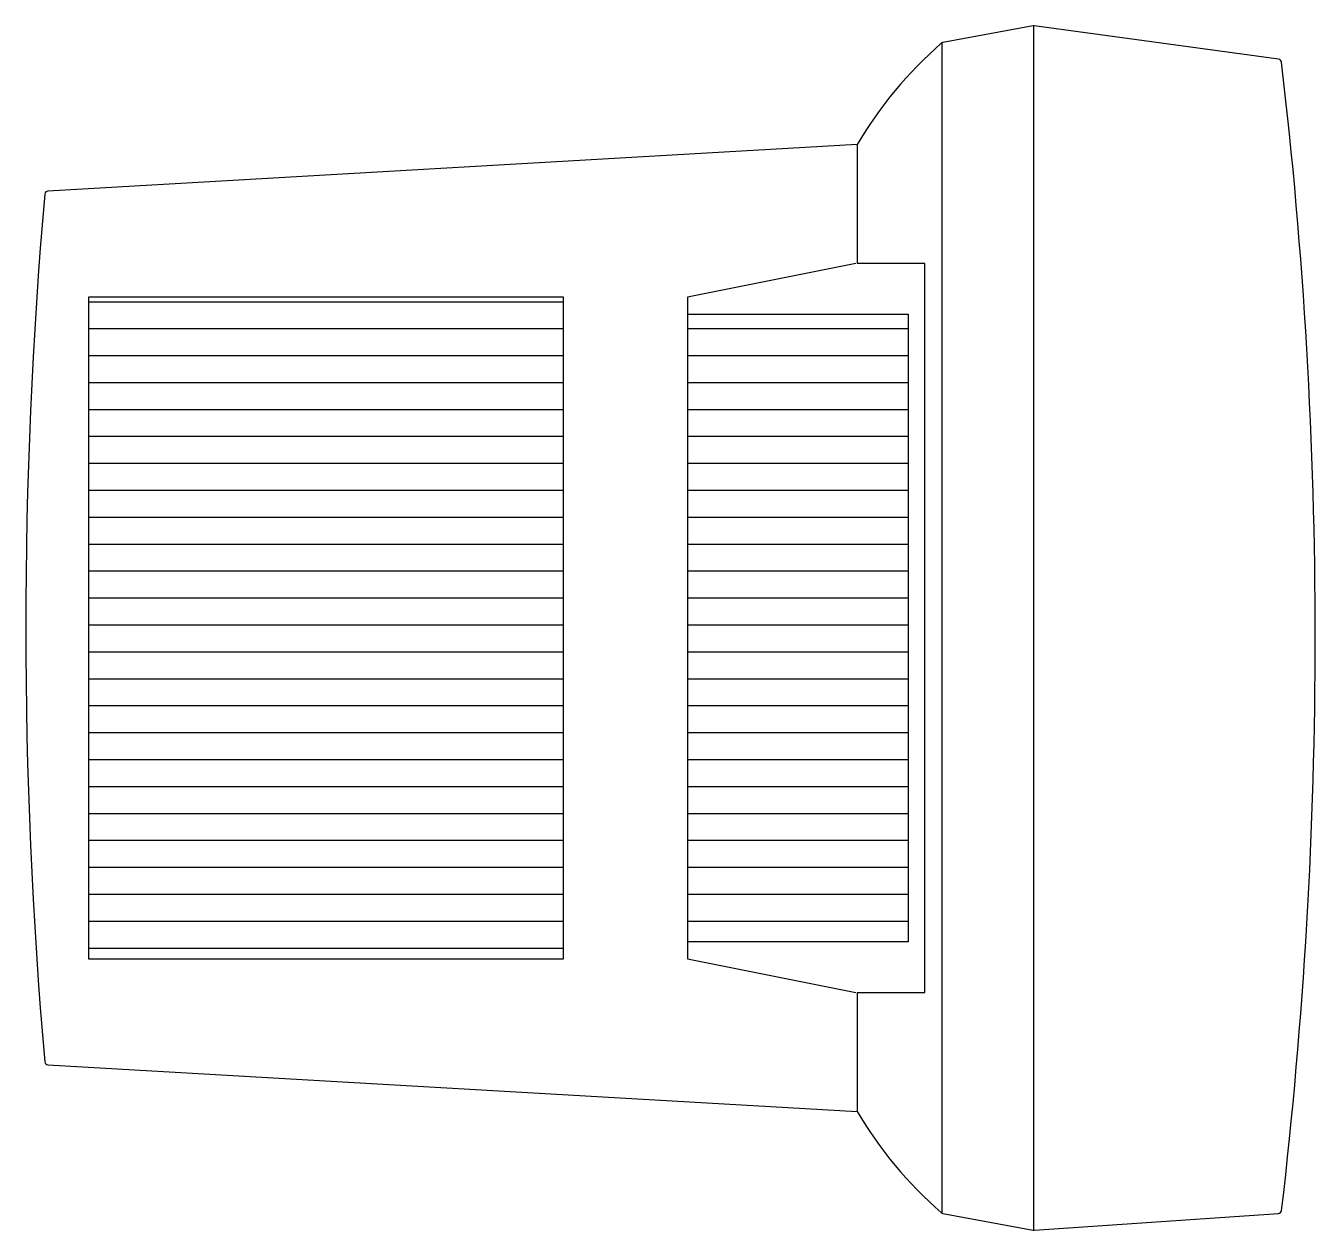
# Model space of a CAD drawing. Header units: millimetres. Extents: x 1329.493 to 1329.873, y 2716.447 to 2716.802.
import ezdxf

# ---------------------------------------------------------------- set-up
doc = ezdxf.new("R2010")
doc.units = ezdxf.units.MM
doc.header["$LTSCALE"] = 10
doc.layers.add('Equipam_informática', color=1, linetype='Continuous')

msp = doc.modelspace()

# ---------------------------------------------------------------- hatches: boundary and pattern name
at = {"layer": 'Equipam_informática'}
h = msp.add_hatch(dxfattribs=at)
h.set_pattern_fill('ANSI31', color=256, scale=0.0025, angle=135, style=0)
h.paths.add_polyline_path([(1329.51177, 2716.52686), (1329.65177, 2716.52686), (1329.65177, 2716.7218), (1329.51177, 2716.7218)])
h = msp.add_hatch(dxfattribs=at)
h.set_pattern_fill('ANSI31', color=256, scale=0.0025, angle=135, style=0)
h.paths.add_polyline_path([(1329.75327, 2716.71683), (1329.68827, 2716.71683), (1329.68827, 2716.53183), (1329.75327, 2716.53183)])

# ---------------------------------------------------------------- linework, layer by layer
for p, q in [((1329.79027, 2716.80182), (1329.79027, 2716.44684)), ((1329.76327, 2716.79679), (1329.76327, 2716.45187)), ((1329.73827, 2716.76683), (1329.73827, 2716.7318)), ((1329.73789, 2716.73172), (1329.68827, 2716.7218)), ((1329.75827, 2716.7318), (1329.73827, 2716.7318)), ((1329.75827, 2716.51686), (1329.75827, 2716.7318)), ((1329.65177, 2716.7218), (1329.51177, 2716.7218)), ((1329.51177, 2716.7218), (1329.51177, 2716.52686)), ((1329.65177, 2716.52686), (1329.65177, 2716.7218)), ((1329.68827, 2716.7218), (1329.68827, 2716.52686)), ((1329.68827, 2716.71683), (1329.75327, 2716.71683)), ((1329.75327, 2716.71683), (1329.75327, 2716.53183)), ((1329.75327, 2716.53183), (1329.68827, 2716.53183)), ((1329.51177, 2716.52686), (1329.65177, 2716.52686)), ((1329.68827, 2716.52686), (1329.73789, 2716.51694)), ((1329.73827, 2716.51686), (1329.73827, 2716.48183)), ((1329.73827, 2716.51686), (1329.75827, 2716.51686))]:
    msp.add_line(p, q, dxfattribs=at)
msp.add_lwpolyline([(1329.7904, 2716.44684), (1329.86244, 2716.45177, 0.360911), (1329.86337, 2716.45265, 0.058559), (1329.86336, 2716.79106, 0.34187), (1329.8625, 2716.79194), (1329.79043, 2716.80181, 0.079982), (1329.79011, 2716.8018), (1329.76354, 2716.79688, 0.134778), (1329.76306, 2716.79665, 0.079255), (1329.73827, 2716.76683), (1329.4998, 2716.75311, 0.372408), (1329.49886, 2716.7522, 0.043693), (1329.49886, 2716.49646, 0.372408), (1329.4998, 2716.49555), (1329.73827, 2716.48183, 0.079255), (1329.76306, 2716.45201, 0.134778), (1329.76354, 2716.45178), (1329.79015, 2716.44685, 0.062957), (1329.7904, 2716.44684, -0.062957), (1329.79015, 2716.44685)], format="xyb", dxfattribs=at)

doc.saveas('drawing.dxf')
